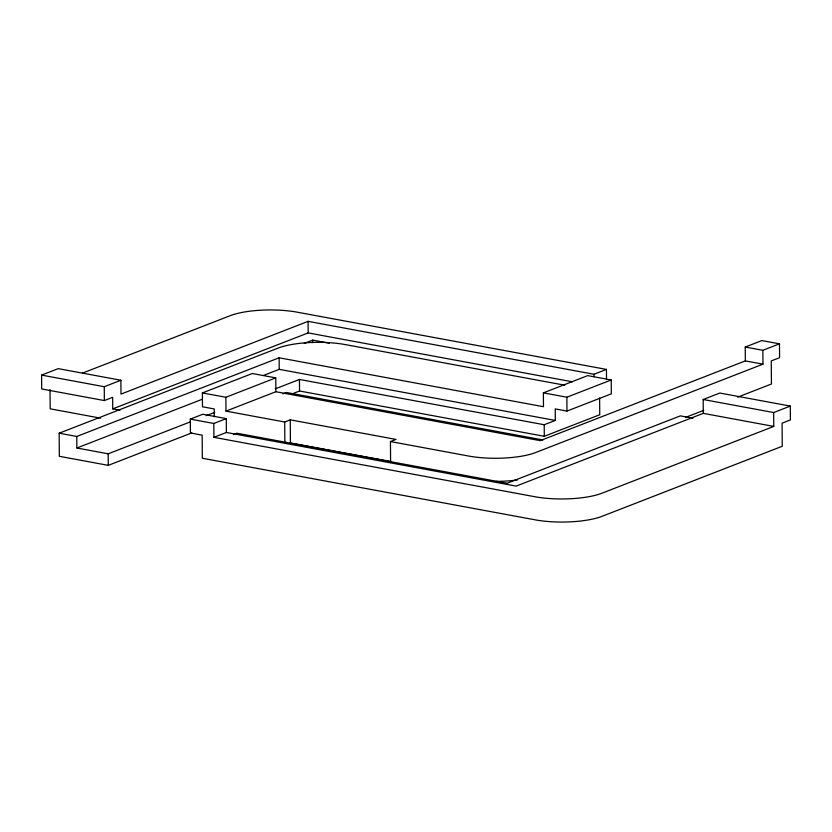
<?xml version="1.0" encoding="UTF-8"?>
<svg xmlns="http://www.w3.org/2000/svg" width="832" height="832" viewBox="0 0 832 832"><rect width="100%" height="100%" fill="white"/><g stroke="black" fill="none" stroke-linecap="round" stroke-linejoin="round"><path stroke-width="1.25" d="M119.985 410.218L112.746 408.876L112.674 397.332L104.354 400.566L41.694 388.97L41.6 375.107L58.23 368.638L120.89 380.245L120.983 394.098L308.09 321.35L593.975 374.265L606.445 369.408L606.518 379.673M82.534 373.09L230.194 315.682A47.986 12.99 -0.4 0 1 297.066 312.156L606.445 369.408M41.6 375.107L104.26 386.703L120.89 380.245M112.746 408.876L308.173 332.904L572.354 381.794M191.797 432.89L108.274 465.358L59.322 456.3L59.166 433.202L278.148 348.067A47.986 12.979 -0.4 0 1 345.02 344.542L564.824 385.216M304.314 343.387L312.749 340.111L329.316 343.179M59.166 433.202L76.783 436.467L279.136 357.791L543.473 406.713L543.379 392.86L587.725 375.617L611.229 379.964L611.322 393.827L566.966 411.07L555.225 408.897L555.308 420.441L544.211 424.746L299.458 379.454L275.246 388.866M214.271 416.645L214.219 408.949L202.478 406.775L202.374 392.922L252.273 373.516L275.766 377.874L275.87 391.726L225.971 411.122L225.878 397.27L275.766 377.874M76.783 436.467L76.866 448.011L202.124 399.308M263.557 375.43L279.219 369.346L555.308 420.441M226.377 432.474L516.173 486.106L703.279 413.358L703.186 399.506L719.815 393.037L790.306 406.078L790.4 419.942L782.08 423.176L782.246 446.264L602.066 516.318A47.975 12.979 -0.4 0 1 535.184 519.844L202.311 458.245L202.155 435.146L190.403 432.973L190.31 419.11L202.779 414.263L226.283 418.61L226.377 432.474L213.907 437.32L213.803 423.467L226.283 418.61M76.866 448.011L108.191 453.814L190.507 421.814M206.242 415.688L214.718 412.391M282.87 393.838L286.374 392.475L542.963 439.972M292.271 393.827L299.541 390.998L544.294 436.301L599.737 414.742L599.622 398.06M233.386 434.585L236.881 433.222L507.104 483.236L680.347 415.875L692.879 418.194M225.971 411.122L284.71 422.001L290.254 419.838L395.99 439.41L390.447 441.563L390.593 462.093M543.379 392.86L566.873 397.207L611.229 379.964M275.87 391.726L540.207 440.648L745.326 360.901L745.233 347.048L761.862 340.579L779.49 343.834L779.584 357.698L771.264 360.932L771.43 384.02L737.599 397.176M745.233 347.048L762.85 350.303L779.49 343.834M762.85 350.303L762.954 364.166L535.652 452.535A47.986 12.979 -0.4 0 1 468.77 456.061L390.447 441.563M685.641 417.373L703.768 410.332M703.186 399.506L773.677 412.547L790.306 406.078M773.677 412.547L773.77 426.41L601.91 493.22A47.975 12.979 -0.4 0 1 535.028 496.756L213.907 437.32M745.326 360.901L762.954 364.166M703.279 413.358L773.77 426.41M202.374 392.922L225.878 397.27M190.31 419.11L213.803 423.467M391.061 461.562L290.42 442.936L290.254 419.838M100.703 418.184L50.17 408.824L50.034 389.584M593.975 374.265L593.986 376.823M566.873 397.207L566.966 411.07M544.211 424.746L544.294 436.301M312.749 340.111L312.77 342.68M308.09 321.35L308.173 332.904M299.458 379.454L299.541 390.998M284.71 422.001L284.856 442.52M279.136 357.791L279.219 369.346M108.191 453.814L108.274 465.358M104.26 386.703L104.354 400.566M517.379 479.96A47.986 12.979 -0.4 0 1 495.914 481.364"/></g></svg>
